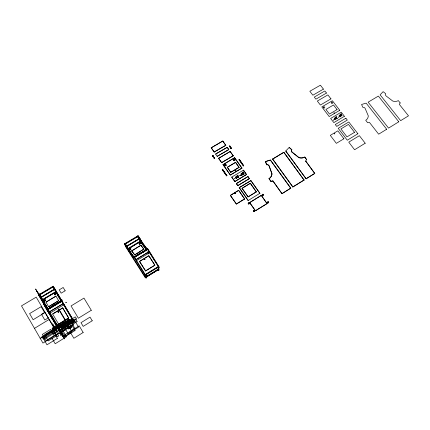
<?xml version="1.0" encoding="UTF-8"?>
<svg xmlns="http://www.w3.org/2000/svg" width="430" height="430" viewBox="0 0 430 430"><rect width="100%" height="100%" fill="white"/><g stroke="black" fill="none" stroke-linecap="round" stroke-linejoin="round"><path stroke-width="0.64" d="M157.729 269.648L158.202 270.594L158.96 269.916L158.493 269.18L157.729 269.648L158.202 270.594M158.219 268.245L157.74 267.283L158.219 268.245L158.993 267.551L149.543 252.759L136.428 260.693M158.96 270.126L158.294 269.089L158.304 267.799M158.546 269.572L158.573 266.756L147.221 248.588A8.03 1.037 59.1 0 1 145.775 247.804L141.056 241.096A2.134 0.274 59.2 0 1 139.712 238.666L139.53 238.403L126.533 246.143L127.495 248.809L133.832 257.409L146.867 249.556L140.562 241.354L127.774 249.287L140.562 241.354M158.89 266.562L158.858 269.384L145.297 277.721L125.485 246.476L124.523 243.831L138.127 235.748L140.008 238.424A2.134 0.274 59.2 0 0 141.368 240.907L146.093 247.615A8.025 1.037 59.1 0 0 147.538 248.395L158.89 266.562L158.573 266.756M237.887 177.198L237.306 177.117L237.94 177.133M57.953 311.917C57.899 312.132 58.754 310.992 58.018 312.046M144.475 259.408C145.77 259.317 143.808 259.957 144.872 259.269M59.684 330.315C61.103 330.842 58.555 329.337 58.324 328.697M58.539 311.895L58.335 312.142M211.205 147.812L222.842 141.018L225.804 145.383L214.188 152.075L211.205 147.812L222.842 141.018M212.646 156.149L213.06 155.536L213.35 156.482L213.011 156.676L212.646 156.149L213.06 155.536M213.011 156.676L212.726 155.73M214.188 152.075L211.232 147.678M213.855 157.88L214.274 157.267L214.559 158.213L214.221 158.407L213.855 157.88L214.274 157.267M214.221 158.407L213.936 157.466M215.591 154.074L227.212 147.345L228.792 149.602L217.177 156.332L215.597 154.053L227.212 147.345L228.792 149.602M217.177 156.332L228.798 149.581M218.585 158.342L230.238 151.462L233.221 155.859L221.595 162.642L218.585 158.342L230.238 151.462M221.595 162.642L233.259 155.725M223.014 164.663L234.678 157.729L241.934 168.157L230.286 175.042L223.014 164.663L234.678 157.729M222.202 169.689L222.611 169.194L226.884 175.698L226.546 175.897L222.202 169.689L222.611 169.194M229.4 146.474L229.835 145.851L230.098 146.802L229.765 146.99L229.4 146.474L229.835 145.851M229.765 146.99L230.206 146.372M230.609 148.183L231.05 147.565L231.313 148.511L230.98 148.705L230.609 148.183L231.05 147.565M230.98 148.705L231.421 148.087M227.25 167.351L235.608 162.336L239.069 167.415L230.743 172.328L227.25 167.351L235.608 162.336M226.546 175.897L226.959 175.408M230.743 172.328L239.107 167.286M230.286 175.042L241.972 168.028M231.722 177.085L234.866 181.567L231.722 177.085L243.466 170.14L246.557 174.505L234.866 181.567M238.989 159.842L239.413 159.342L243.676 165.781L243.342 165.975L238.989 159.842L239.413 159.342M230.335 195.435L238.682 190.323L244.632 198.999L236.317 204.046L230.335 195.435L238.682 190.323M236.306 183.626L248.002 176.542L249.389 178.681L237.731 185.658L236.306 183.626L248.002 176.542M243.342 165.975L243.767 165.48M237.731 185.658L249.432 178.557M259.876 193.301L248.148 200.525L239.214 187.604L250.883 180.605L259.876 193.301L250.883 180.605M236.317 204.046L244.67 198.886M242.031 188.356L250.362 183.255L256.339 191.893L248.046 196.924L242.031 188.356L250.362 183.255M248.046 196.924L256.387 191.775M248.148 200.525L239.214 187.604M248.153 203.417L248.954 202.713L249.325 203.675L248.631 204.1L248.153 203.417L248.954 202.713M248.631 204.1L249.432 203.395M249.615 202.616L261.343 195.376L267.051 203.621L255.366 210.818L249.615 202.616L261.343 195.376M266.605 164.808L265.514 161.513L270.459 160.03L290.804 188.141L281.913 193.694L272.883 180.912L270.819 181.331L269.029 178.638A7.455 6.842 21 0 0 271.997 173.774L269.132 165.873A1.994 1.822 20.9 0 0 266.745 164.652L266.697 164.787A1.994 1.822 20.9 0 1 269.083 166.001L271.943 173.897A7.45 6.837 21 0 1 268.981 178.762M265.46 161.648L270.459 160.03M272.582 159.1L283.886 152.268L304.075 180.062L292.803 186.996L272.582 159.1L283.886 152.268M253.539 210.678L253.904 211.635L254.716 210.936L254.232 210.249L253.539 210.678L253.904 211.635M254.119 210.517L254.232 210.249M255.366 210.818L267.105 203.508M262.133 194.892L262.945 194.188L263.3 195.15L262.612 195.564L262.133 194.892L262.945 194.188M47.843 309.003L62.35 300.086L47.332 309.374L47.359 309.863L61.592 301.365L47.359 309.863L47.16 309.53L61.34 300.801M262.612 195.564L263.423 194.86M285.735 151.027L306.112 178.81L285.735 151.027L289.186 147.431L291.787 149.812A1.973 1.774 23.1 0 0 292.094 152.242L298.871 157.67A7.337 6.59 24 0 0 304.789 157.127L306.638 159.627L304.789 157.127M289.186 147.431L291.846 149.748M267.417 202.342L268.234 201.643L268.583 202.6L267.901 203.019L267.417 202.342L268.234 201.643M267.901 203.019L268.712 202.32M292.094 152.242L292.158 152.107A1.973 1.779 23.1 0 1 291.852 149.678M298.871 157.67L298.936 157.541A7.342 6.595 24 0 0 304.859 156.998M281.913 193.694L290.804 188.141M314.728 173.51L305.676 161.035L314.803 173.381L306.112 178.81M292.803 186.996L304.144 179.939M58.507 311.992L58.303 312.228M56.728 327.918L57.351 327.542M57.367 327.59L56.776 327.956M305.606 161.164L306.708 159.498M144.958 259.559L144.501 259.575M59.103 302.704L58.824 302.854M51.025 307.047L53.659 305.434M53.347 305.596L51.191 306.977L53.503 305.499M53.169 305.698L51.949 306.574L53.411 305.665M51.912 306.595L50.971 307.149L53.202 305.8M51.084 306.993L52.476 306.101M52.089 306.44L51.799 306.552L52.105 306.483M52.019 306.483L52.331 306.343M52.481 306.144L53.191 305.805M53.428 306.138L52.938 306.37L53.449 306.128M57.475 303.225L59.034 302.258M58.824 302.279L58.378 302.682L59.329 301.967M59.7 301.914L59.103 302.161L60.377 301.435L59.899 301.758M51.611 306.638L51.154 307.047L51.707 306.676M137.342 255.108L136.88 255.345M137.713 254.882L138.046 254.673M138.363 254.479L139.508 253.786L139.186 254.006M138.885 254.146L138.465 254.431L138.911 254.119M139.379 254.259L139.454 254.28M136.804 255.425L137.224 255.141M50.439 307.488C50.928 307.111 50.272 307.606 50.616 307.332M51.433 306.74L51.197 306.988L51.428 306.773M52.89 305.94L52.868 305.87M57.104 303.311L57.276 303.322M58.948 302.274L57.776 303.005L58.593 302.435M60.297 301.409C61.124 300.871 58.878 302.467 60.56 301.231M142.841 251.786L143.099 251.647M143.668 251.238L143.959 251.115M144.48 250.76L145.49 250.163M144.905 250.54L144.577 250.728M143.416 251.889L143.034 252.109L143.394 251.846M145.426 250.663L144.953 250.9M53.642 305.934L53.97 305.735M144.969 250.448L145.216 250.373M145.824 249.927L145.926 249.884M145.157 250.765L145.442 250.604M59.012 302.236L59.813 301.796M59.668 301.903C58.754 302.43 59.748 301.855 59.426 302.032M138.96 254.071L139.137 253.974M139.685 253.695C138.911 254.2 140.664 252.953 139.508 253.818M56.749 303.521L57.168 303.419M55.099 304.66L55.427 304.456M143.163 252.018L143.195 251.985M58.028 302.897L57.647 303.096L58.061 302.833M58.453 302.516L58.776 302.301M59.141 302.129L59.491 301.957M51.664 307.187L51.562 307.219M53.384 306.165L53.159 306.273M57.937 303.354L58.27 303.155L57.996 303.317M144.131 250.97L143.787 251.168M145.431 250.249L145.754 249.986L145.539 250.185M57.964 302.865L57.48 303.225L58.163 302.774M52.229 306.805L52.675 306.531M54.868 304.639L55.4 304.483M59.662 301.935L59.566 301.946M145.404 250.212L145.743 249.991M138.653 254.748L138.987 254.549M138.627 254.748L138.82 254.651M138.825 254.168L138.567 254.34M137.831 254.759L137.82 254.818M49.966 307.611L50.487 307.407M136.901 255.361L137.132 255.221M51.767 306.547L52.137 306.359M56.932 303.413L57.211 303.36M50.342 307.514L50.073 307.568M53.949 305.762L53.642 305.945M73.546 321.194L59.587 329.778L58.453 328.456M158.294 269.089L145.356 277.044L145.227 275.184M69.036 313.594L74.196 322.296L73.38 322.801L72.81 321.866L73.632 321.361M146.302 276.673L145.533 277.146C146.947 279.796 146.173 275.157 146.786 277.619M59.775 330.1L73.734 321.516M60.393 329.858L73.793 321.613M145.609 277.447L158.546 269.486M306.181 178.686L314.803 173.381M52.035 318.501L52.336 318.861L43.387 303.709L57.894 328.558L59.544 330.471L59.883 330.262M60.442 329.917L74.175 321.473L53.191 286.213L38.523 294.932L45.978 307.853A8.396 0.306 59.2 0 1 46.521 309.251L49.079 313.47L49.428 313.26L48.66 312.11L48.31 312.314M146.006 277.887L146.775 277.414M158.202 270.384L158.96 269.916M254.017 211.361L254.716 210.936M60.259 330.772L68.402 325.757L72.052 331.949L63.898 336.996L59.485 329.595M60.232 330.89L61.065 330.38L60.603 329.59M57.867 302.967L57.534 303.198M56.706 303.569L57.018 303.526M54.492 328.681L53.186 329.482L57.394 336.712L58.7 335.905L49.16 319.442L34.491 328.353M40.141 338.313L54.922 329.246L36.201 297.13L21.5 305.87L42.952 343.081L62.979 330.692L66.516 336.733L55.191 343.747L51.664 337.663M145.184 274.56L158.315 266.503M57.894 328.558L72.783 319.42L74.175 321.473M145.297 277.721L145.109 275.023L158.514 266.81L158.487 269.39L145.55 277.35L145.378 274.867M58.276 328.38L72.466 319.667M145.442 274.964L158.573 266.815M58.394 328.488L59.109 327.821L59.7 328.773L58.862 329.289L58.157 328.429M146.173 274.598L145.394 275.076L145.872 275.829C147.71 275.646 145.243 273.389 146.651 275.35M58.733 329.138L59.7 328.773M73.03 320.581L72.197 321.092L73.03 320.581L72.562 319.791L71.617 320.146L72.197 321.092M145.872 275.829L146.635 275.141M158.219 268.024L158.993 267.551M55.653 304.161L55.878 304.01L55.54 304.23M139.508 261.462L148.818 255.721L154.87 265.149L145.544 270.948L154.87 265.24L148.801 255.78L139.508 261.462L145.544 270.948M58.62 324.156L52.659 314.002L62.721 307.901L68.698 317.99L52.326 327.988L54.067 329.912L75.304 316.867L76.658 318.969L62.006 327.977L60.393 326.01M140.105 253.824L140.035 253.861M52.541 306.058L53.008 305.95L52.546 306.106M62.769 307.971L52.659 314.002M56.884 303.462L56.653 303.601M143.808 251.206L143.652 251.297M52.299 306.789L52.659 306.542M72.783 319.42L63.205 303.317L62.866 303.526L72.923 320.425M145.109 275.023L136.1 260.827L135.584 259.586L135.901 259.392L145.856 275.619M149.059 251.442L149.377 251.254M135.977 259.639L149.119 251.598L135.977 259.639L134.531 257.285M63.006 303.741L48.751 312.25L63.006 303.741L61.065 300.489L61.522 300.43L61.205 299.823L53.191 286.213M63.586 304.698L63.93 304.483M136.1 260.833L136.423 260.634M149.538 252.7L149.855 252.507M45.978 307.853L46.316 307.649L41.86 299.817M61.065 300.489L60.388 299.183L60.727 298.979M124.523 243.831L132.424 255.839L132.741 255.651A8.073 0.865 59.1 0 0 134.074 256.511L135.971 259.548M145.775 247.804L146.093 247.615M134.676 254.925L143.878 249.094L140.906 245.25L131.65 250.798L134.676 254.925L143.878 249.094M48.574 306.751L58.614 300.71L55.97 296.141L45.989 302.123L48.574 306.751L58.614 300.71M133.542 256.291L133.166 256.517L133.407 257.054L133.784 256.823L133.542 256.291L129.914 251.432L129.537 251.657L133.407 257.054M46.521 309.251L46.87 309.041A8.39 0.301 59.2 0 0 46.316 307.649M132.424 255.839A8.079 0.865 59.1 0 0 133.751 256.705L134.074 256.511M147.221 248.588L147.538 248.395M47.59 308.756L47.187 308.998L46.854 308.493L47.262 308.245L44.231 302.758L43.828 303L44.156 303.505M146.044 249.438L146.415 249.217L146.184 248.68L145.813 248.9L142.104 244.127L142.475 243.907L142.706 244.444M133.832 257.409L147.495 249.056L147.683 249.373L138.439 254.764M47.16 309.53L61.356 300.973L61.554 301.301M133.725 257.178L147.495 249.056M47.268 309.283L61.479 301.021L54.255 288.783L53.852 289.019L54.486 290.056L54.884 289.82L56.083 291.852M48.031 309.267L55.346 304.854M56.47 304.177L58.157 303.161M59.851 302.139L61.538 301.124M146.942 249.642L133.773 257.28L137.304 255.447M133.902 257.5L147.678 249.357L149.124 251.695M134.542 257.376L147.678 249.357M129.785 252.19L130.156 251.964M131.752 251.029L140.906 245.25M239.177 187.722L250.835 180.729M41.597 297.818C40.769 297.872 41.817 299.414 42.199 298.71L47.096 307.294A7.987 0.279 59.2 0 1 47.622 308.622M127.495 248.809L140.39 241.112L139.53 238.403M41.748 300.419L42.092 300.215M54.427 289.094L40.415 297.447L42.226 300.124L56.421 291.653M141.056 241.096L141.368 240.907M41.791 300.5L42.135 300.29M56.131 291.938L56.47 291.728M127.812 249.11L128.135 248.916M141.104 241.171L141.422 240.977M53.014 286.692L39.022 295.007L38.856 294.722L41.78 299.678M132.741 255.651L124.84 243.643L125.985 246.578L125.017 243.901L137.992 236.188L137.81 235.925M140.39 241.112L140.572 241.37L139.696 238.612L140.008 238.424L126.398 246.6L139.605 238.645L138.068 236.43L125.114 244.17L126.716 246.406L127.678 249.077M39.512 295.818L39.92 295.577L39.592 295.012M53.503 287.498L53.1 287.74L52.772 287.175L53.073 287.659M125.678 244.476L125.49 243.95L125.845 244.471L125.469 244.691L125.657 245.218L125.302 244.697M138.24 237.731L138.068 237.199L138.439 236.978L138.611 237.51M40.253 297.119L40.662 296.877L41.307 297.915L40.904 298.157M126.818 246.933L127.194 246.712L126.651 245.664L126.275 245.89L126.468 246.411M138.885 238.381L139.255 238.155L139.788 239.204L139.411 239.429L138.885 238.381L139.057 238.908M54.701 288.632L54.368 288.831L57.201 293.609M125.485 246.476L125.796 246.288L146.017 278.092M234.898 181.444L246.557 174.505M40.205 297.893L54.906 289.137M40.237 297.942L54.938 289.18M52.164 306.413L51.847 306.547M214.307 157.993L214.645 157.799M213.092 156.257L213.43 156.063M214.215 151.94L225.836 145.243M270.819 181.331L272.83 181.035M58.19 312.159L58.147 312.148M243.466 170.14L246.514 174.628M292.158 152.107L298.936 157.541M52.223 328.837L52.895 329.579M53.944 329.364L68.784 320.56L52.879 330.036L51.955 329.031L65.36 320.823L67.596 323.785L60.619 311.949L58.416 308.939L65.543 321.033M54.938 328.327L55.825 329.326L72.261 319.307L73.836 321.678M240.257 175.499L239.897 175.392L240.3 175.392M60.732 332.831L61.425 333.626L58.867 329.256M59.431 330.611L60.99 332.411M61.264 332.734L62.742 334.567L59.216 329.278M60.522 331.697L55.588 323.322M59.034 329.342L60.001 330.476M57.061 326.644L58.722 328.59M58.243 328.343L61.055 331.836L60.114 330.745L61.065 330.38M58.034 327.359L55.142 322.769M58.141 327.569L58.421 327.891L49.348 312.519M57.679 326.773L57.953 327.096M57.319 326.488L54.529 322.043M57.824 327.02L58.104 327.348M54.261 321.748L55.706 323.462M55.561 323.516L56.298 324.392M55.223 322.548L53.578 320.592L63.199 337.152L64.769 338.926L35.588 288.981L40.216 296.388L39.087 294.964M58.066 325.263L58.7 326.021M58.663 324.129L68.606 317.947M49.52 313.373L63.667 304.811M41.817 299.328L40.436 297.125M40.909 297.705L36.249 290.255L44.172 303.387M38.281 293.588L39.829 295.544M40.232 295.302L38.689 293.346L42.199 298.71M140.664 241.585L146.867 249.556M144.356 246.562L145.179 247.626M141.008 245.482L143.98 249.325M238.392 176.262C237.247 175.633 238.714 176.37 238.435 176.139M131.65 250.798L134.574 254.694M283.827 152.403L304.075 180.062M272.636 158.971L292.868 186.873M270.405 160.159L290.739 188.265M67.225 318.866L68.709 320.93M272.883 180.912L281.973 193.575M269.029 178.638L270.873 181.207M239.322 159.643L243.676 165.781M229.727 146.281L230.098 146.802M230.942 147.99L231.313 148.511M229.502 146.044L229.873 146.565M230.716 147.753L231.087 148.275M239.08 159.535L243.439 165.679M262.821 194.473L263.3 195.15M268.105 201.923L268.583 202.6M262.257 194.607L262.735 195.279M267.546 202.062L268.03 202.745M222.81 141.158L225.804 145.383M230.206 151.596L233.221 155.859M234.64 157.864L241.934 168.157M247.959 176.666L249.389 178.681M261.295 195.494L267.051 203.621M235.57 162.47L239.069 167.415M250.319 183.379L256.339 191.893M227.282 167.222L230.776 172.204M242.074 188.238L248.088 196.811M137.815 235.936L139.696 238.612M70.407 320.377L69.655 319.307L44.623 334.674L48.235 340.931L56.475 335.851L52.852 329.627M218.612 158.208L221.627 162.508M223.046 164.529L230.324 174.919M236.344 183.502L237.768 185.54M249.658 202.503L255.409 210.705M248.852 202.992L249.325 203.675M248.26 203.137L248.739 203.82M238.639 190.442L244.632 198.999M222.541 169.49L226.884 175.698M212.979 155.956L213.35 156.482M214.188 157.686L214.559 158.213M222.272 169.393L226.621 175.607M230.373 195.317L236.355 203.933M138.068 237.199L137.707 236.683L137.879 237.22M73.38 322.801L74.196 322.296M38.523 294.932L40.151 297.297M41.796 298.952L41.189 298.06L42.699 300.538M40.549 297.689L39.168 295.222L53.153 286.912L54.895 289.863M47.096 307.294L45.36 304.752L58.518 327.096M60.388 299.183L55.959 291.529L42.059 299.834L42.226 300.124L56.115 291.798M158.509 267.025L158.987 267.772M140.067 240.123L144.045 246.309M145.851 249.126L146.571 250.249M147.657 251.937L148.742 253.625M139.863 240.381L142.378 244.299M147.409 252.136L148.484 253.813M139.868 240.483L142.024 243.837M147.345 252.125L148.49 253.91M45.989 302.123L55.97 296.141M139.497 261.37L145.576 270.835M133.751 256.705L135.584 259.586M53.804 287.982L52.847 286.407L54.567 289.336M58.088 295.157L57.776 294.641L57.378 294.883L60.501 300.274L60.904 300.033L61.221 300.543M134.348 256.979L134.542 257.296M74.53 320.291L78.588 327.128L68.101 333.615L64.059 326.73M61.409 300.285L63.205 303.317M57.443 294.018L68.408 312.513M62.705 307.966L68.655 318.017M44.838 304.531L45.962 306.477M47.031 308.283L47.709 309.439M49.004 311.685L50.079 313.486M40.823 298.442L46.171 307.59M46.838 308.735L47.51 309.879M48.843 312.169L59.544 330.471M46.87 309.041L48.81 312.32M238.263 177.198L238.827 177.171L238.639 177.482L238.252 176.961L238.854 176.999L238.209 177.278M44.763 304.607L45.671 306.251M42.21 300.102L47.413 309.503M265.514 161.513L266.654 164.679M126.651 245.664L126.839 246.186M125.845 244.471L126.033 244.998M138.068 236.43L138.25 237M138.127 235.748L138.471 236.822M145.431 274.824L145.614 277.527M139.852 253.109C140.653 252.937 139.669 252.625 139.857 253.098M235.323 193.581L234.807 193.559L235.323 193.581M236.005 170.957L235.613 170.887L236.005 170.957M234.769 193.677L235.301 193.683L234.769 193.677M235.602 170.936L235.919 171.21L235.608 170.909M53.852 304.628C54.755 305.112 54.089 304.451 53.858 304.601M241.853 174.193C243.084 173.795 242.063 175.311 241.853 174.193M241.972 175.08C242.079 174.661 241.042 174.451 241.972 175.101M242.036 173.521C241.52 172.86 241.601 173.704 241.821 173.801C240.762 173.978 242.025 172.425 242.036 173.543M242.214 173.242C242.826 174.263 243.17 172.29 242.348 172.924C243.047 173.086 242.429 173.65 242.219 173.199M242.445 172.425C243.203 172.489 242.869 172.113 242.445 172.408M242.627 174.075C243.369 175.118 243.466 172.93 242.687 173.865C243.885 174.032 242.515 174.365 242.633 174.053M243.057 172.059C243.875 172.043 243.299 171.801 243.063 172.043M243.133 173.15C243.676 174.166 244.149 172.269 243.305 172.806C243.735 172.822 243.767 173.731 243.138 173.129M243.552 173.983C244.149 174.999 244.519 173.07 243.702 173.655C244.331 173.849 243.826 174.333 243.552 173.983M65.312 329.826C64.618 331.261 64.333 328.676 65.312 329.826M66.279 302.414C65.833 303.532 65.398 301.564 66.279 302.414M239.849 175.558L240.273 175.617L239.854 175.531M240.918 174.198C241.574 175.246 241.827 173.145 241.01 173.935C241.692 173.924 241.364 174.682 240.918 174.198M241.332 175.037L241.95 175.187L241.337 174.994M62.21 330.923L62.705 330.901L62.21 330.906M235.962 178.23C236.86 178.719 236.392 178.407 236.005 178.084C237.027 177.869 236.419 178.009 235.962 178.23M236.032 176.666C236.849 177.536 236.543 176.015 236.167 176.348C237.43 176.477 235.893 177.096 236.038 176.644M236.188 177.429C235.748 177.294 235.656 176.623 236.188 177.45M236.446 177.509C237.29 177.999 237 177.654 236.478 177.402C237.414 176.988 236.882 177.332 236.452 177.488M236.849 176.424C237.591 177.466 237.688 175.273 236.908 176.214C238.123 176.359 236.763 176.751 236.855 176.402M237.086 175.601C237.946 175.66 237.333 175.241 237.086 175.601M237.269 177.262C238.043 177.778 237.967 177.31 237.269 177.241M237.704 175.236C238.569 175.123 237.93 175.107 237.709 175.203M237.779 176.332L238.403 176.456L237.779 176.311M58.544 330.788L59.039 330.767L58.544 330.767M60.372 334.97C61.383 336.142 61.028 333.583 60.372 334.97M234.474 178.756C235.194 178.751 234.742 178.504 234.474 178.756M235.549 177.391L236.172 177.536L235.554 177.348M56.357 330.154L56.851 330.138L56.357 330.138M334.363 133.762L334.841 133.87L334.363 133.751M340.173 116.707C339.652 117.653 339.383 115.761 340.173 116.707M340.302 114.971C341.103 115.912 340.818 114.095 340.307 114.928M340.479 114.224L340.952 114.337L340.485 114.192M340.587 116.046C340.13 117.008 339.743 115.122 340.587 116.046M340.737 115.745C341.544 116.707 341.237 114.815 340.737 115.745M341.038 113.891L341.511 114.004L341.044 113.859M341.167 114.896C341.92 115.864 341.732 113.982 341.167 114.874M341.597 115.67C342.355 116.643 342.162 114.767 341.597 115.67M337.33 118.648C336.867 119.605 336.496 117.718 337.33 118.648M338.2 117.1L338.598 117.191L338.206 117.084M339.136 115.847C339.915 116.799 339.684 114.971 339.141 115.81M339.55 115.186C340.313 116.148 340.125 114.294 339.555 115.17M334.674 118.083C335.459 119.056 335.201 117.159 334.674 118.083M334.69 119.524C335.491 120.481 335.228 118.615 334.69 119.502M334.857 118.825L334.26 118.723L334.852 118.884M335.104 118.863C335.9 119.809 335.653 117.976 335.115 118.82M335.427 117.863C336.174 118.841 336.029 116.96 335.432 117.841M335.61 117.116L336.083 117.229L335.615 117.084M335.862 118.642C336.625 119.615 336.421 117.734 335.868 118.621M336.169 116.783L336.647 116.895L336.174 116.766M336.292 117.788C337.088 118.744 336.798 116.912 336.303 117.75M333.315 120.002L333.712 120.099L333.32 119.975M333.943 112.913L334.32 113.004L333.943 112.913M400.196 102.942L399.303 104.356L408.5 115.831L400.658 120.653L380.098 94.826L383.114 91.654L385.731 93.751A1.897 1.607 27.4 0 0 386.145 95.997L392.789 101.071A7.052 5.961 27.8 0 0 398.331 100.615L400.196 102.942M60.135 302.021L60.41 301.849L60.157 302.005M135.326 256.301L135.633 256.13L135.337 256.296M83.157 332.492L73.847 338.286L69.907 331.589L79.206 325.838L83.157 332.492M75.03 330.509L65.097 336.658L61.958 331.293L71.88 325.182L75.03 330.509M92.224 320.78L83.194 326.375L80.996 322.688L90.02 317.114L92.224 320.78M71.649 327.128L68.526 329.052L66.978 326.418L70.095 324.5L71.649 327.128M57.362 338.388L46.983 344.801L43.43 338.63L53.798 332.261L57.362 338.388M74.944 328.552L62.468 336.265L58.104 328.8L70.568 321.151L74.944 328.552M56.851 330.971L56.438 331.224L52.245 324.032L52.653 323.779L56.851 330.971M58.808 330.251L44.048 339.329L42.849 337.249L57.604 328.197L58.808 330.251M91.3 310.272L78.362 318.221L71.052 305.94L83.963 298.098L91.3 310.272M72.046 322.36L57.459 331.331L58.91 333.825L73.508 324.833L72.046 322.36M386.677 129.253L378.658 134.187L369.477 122.437L367.602 122.69L365.742 120.303A7.149 6.181 26.9 0 0 368.284 115.842L365.194 108.527A1.913 1.65 26.7 0 0 362.888 107.382L361.565 104.474L366.14 103.141L386.677 129.253M398.803 121.792L388.553 128.102L368.134 102.179L378.368 96.083L398.803 121.792M365.194 143.222L354.583 149.753L348.762 142.147L359.373 135.676L365.194 143.222M54.169 335.62L45.919 340.7L42.312 334.438L50.552 329.391L54.169 335.62M77.088 321.581L62.887 330.321L61.264 327.547L75.454 318.834L77.088 321.581M68.961 319.576L54.223 328.611L55.078 329.563L69.687 320.603L68.961 319.576M56.104 328.224L41.258 337.324L42.221 338.211L56.937 329.181L56.104 328.224M357.884 133.751L347.279 140.207L338.195 128.328L348.789 121.969L357.884 133.751M48.208 317.958L44.817 320.011L41.5 314.298L44.881 312.255L48.208 317.958M343.898 138.772L336.346 143.351L330.288 135.369L337.829 130.833L343.898 138.772M354.535 132.316L346.999 136.891L340.909 128.935L348.44 124.41L354.535 132.316M44.693 312.744L33.121 319.721L29.595 313.604L41.151 306.671L44.693 312.744M65.15 290.787L61.167 293.174L59.195 289.863L63.178 287.482L65.15 290.787M345.881 118.202L335.287 124.523L336.733 126.415L347.327 120.072L345.881 118.202M344.419 116.304L333.825 122.614L330.643 118.454L341.232 112.176L344.419 116.304M337.045 109.591L329.477 114.057L325.935 109.435L333.503 104.99L337.045 109.591M339.781 110.295L329.192 116.557L321.817 106.914L332.395 100.733L339.781 110.295M330.96 98.868L320.382 105.038L317.324 101.039L327.896 94.906L330.96 98.868M326.467 93.052L315.894 99.174L314.292 97.078L324.865 90.972L326.467 93.052M323.441 89.128L312.868 95.218L309.842 91.257L320.409 85.199L323.441 89.128M331.525 103.066A0.726 0.629 23.7 0 0 332.739 103.023A0.726 0.629 23.7 0 0 331.976 102.077A0.726 0.629 23.7 0 0 331.525 103.066M323.505 107.763A0.726 0.634 23.3 0 0 324.725 107.715A0.726 0.634 23.3 0 0 323.962 106.764A0.726 0.634 23.3 0 0 323.505 107.763M233.646 160.487A0.758 0.693 15.2 0 0 234.909 160.25A0.758 0.693 15.2 0 0 234.006 159.342A0.758 0.693 15.2 0 0 233.646 160.487M233.689 160.363A0.758 0.693 15.2 0 0 234.952 160.105A0.758 0.693 15.2 0 0 234.027 159.213A0.758 0.693 15.2 0 0 233.689 160.363M224.825 165.647A0.758 0.699 13.9 0 0 226.099 165.405A0.758 0.699 13.9 0 0 225.196 164.491A0.758 0.699 13.9 0 0 224.825 165.647M224.869 165.528A0.758 0.699 13.9 0 0 226.137 165.265A0.758 0.699 13.9 0 0 225.218 164.368A0.758 0.699 13.9 0 0 224.869 165.528M139.702 244.159A0.812 0.57 -24 0 0 140.658 243.24A0.812 0.57 -24 0 0 139.363 243.229A0.812 0.57 -24 0 0 139.702 244.159M139.605 243.928A0.812 0.57 -23.9 0 0 140.556 243.004A0.812 0.57 -23.9 0 0 139.255 242.998A0.812 0.57 -23.9 0 0 139.605 243.928M129.914 250.018A0.817 0.575 -24.9 0 0 130.881 249.088A0.817 0.575 -24.9 0 0 129.586 249.077A0.817 0.575 -24.9 0 0 129.914 250.018M129.812 249.787A0.817 0.575 -24.9 0 0 130.774 248.852A0.817 0.575 -24.9 0 0 129.478 248.846A0.817 0.575 -24.9 0 0 129.812 249.787M55.137 294.856A0.871 0.597 -31.7 0 0 55.991 293.738A0.871 0.597 -31.7 0 0 54.615 293.959A0.871 0.597 -31.7 0 0 55.137 294.856M54.997 294.631A0.871 0.597 -31.7 0 0 55.857 293.513A0.871 0.597 -31.7 0 0 54.476 293.738A0.871 0.597 -31.7 0 0 54.997 294.631M44.58 301.172A0.876 0.602 -32.5 0 0 45.456 300.043A0.876 0.602 -32.5 0 0 44.075 300.264A0.876 0.602 -32.5 0 0 44.58 301.172M44.435 300.952A0.876 0.602 -32.5 0 0 45.311 299.817A0.876 0.602 -32.5 0 0 43.93 300.043A0.876 0.602 -32.5 0 0 44.435 300.952M70.101 328.531A0.887 0.833 -40.2 0 0 70.67 327.128A0.887 0.833 -40.2 0 0 69.187 327.413A0.887 0.833 -40.2 0 0 70.101 328.531"/></g></svg>
